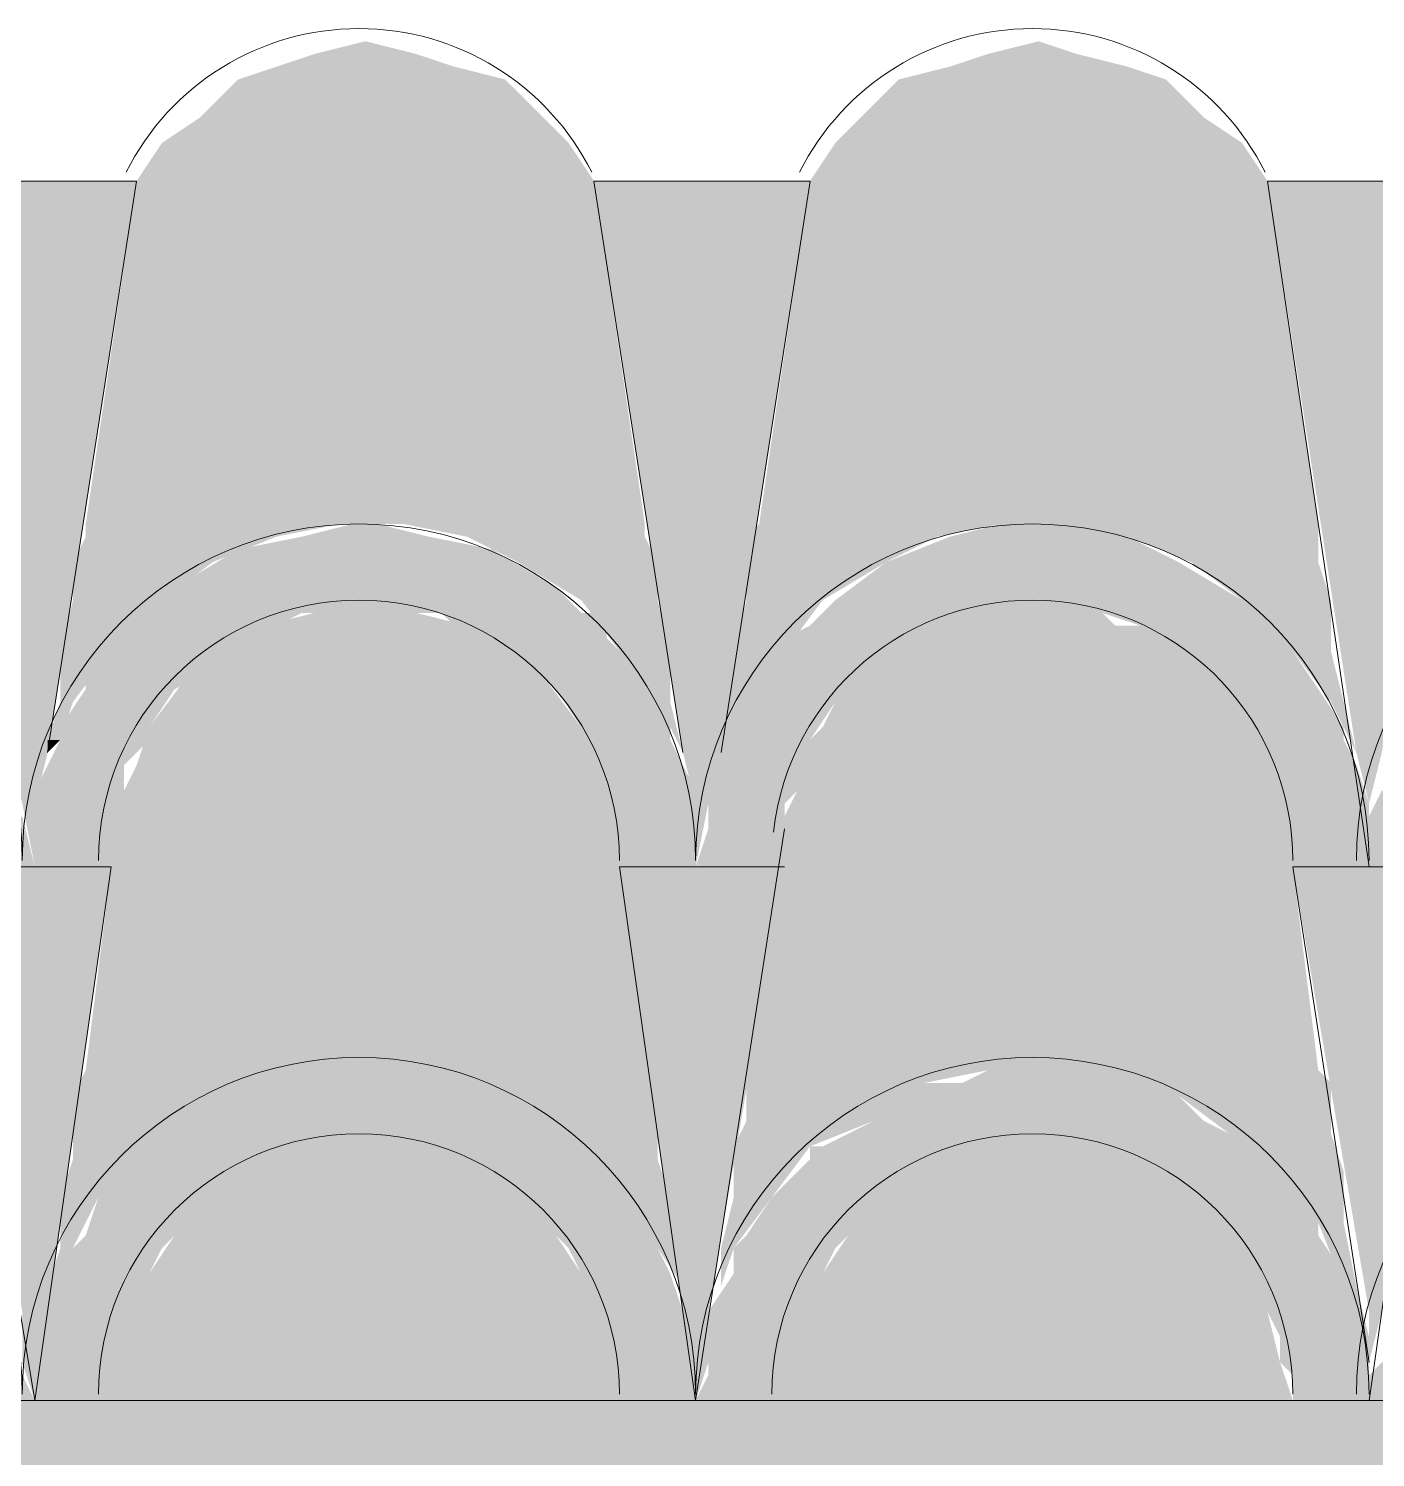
# Model space of a CAD drawing. Header units: millimetres. Extents: x 3949 to 6216, y -1987 to -943.
# Drawn here: x 4923.01 to 4928.18, y -1567.81 to -1562.32 of the extents above; entities that cross this region are included whole.
import ezdxf

# ---------------------------------------------------------------- set-up
doc = ezdxf.new("R2010")
doc.units = ezdxf.units.MM
doc.layers.add('PADRÃO DE ENTRADA', color=7, linetype='Continuous', lineweight=0)

msp = doc.modelspace()

# ---------------------------------------------------------------- hatches: boundary and pattern name
at = {"layer": 'PADRÃO DE ENTRADA', "true_color": 0xffdf7e}
h = msp.add_hatch(color=41, dxfattribs=at)
h.dxf.hatch_style = 1
h.paths.add_polyline_path([(4946.5162, -1567.5899), (4946.1744, -1567.5899), (4945.8327, -1567.5899), (4940.9018, -1567.5899), (4940.7065, -1567.5899), (4923.7658, -1567.5899), (4923.3265, -1567.5899), (4923.0335, -1567.5899), (4922.6918, -1567.5899), (4922.2524, -1567.5899), (4922.2524, -1581.3057), (4932.4884, -1581.3057), (4937.8931, -1583.4481), (4937.9563, -1583.2586), (4939.0792, -1583.942), (4937.8098, -1583.6979), (4937.8931, -1583.4481), (4932.4884, -1581.3057), (4922.2524, -1581.3057), (4922.2524, -1592.8135), (4923.5562, -1593.3303), (4923.6194, -1593.1407), (4924.7423, -1593.8242), (4923.4729, -1593.5801), (4923.5562, -1593.3303), (4922.2524, -1592.8135), (4922.2524, -1612.163), (4946.2315, -1612.163), (4946.2315, -1610.7472), (4947.5009, -1610.7472), (4947.5009, -1612.163), (4957.594, -1612.163), (4957.3514, -1567.5899), (4947.4926, -1567.5899), (4947.4926, -1577.7445), (4954.0829, -1577.7445), (4954.0829, -1601.9333), (4947.9403, -1601.9333), (4947.9403, -1602.8609), (4945.5969, -1602.8609), (4945.5969, -1601.9333), (4942.7182, -1601.9333), (4942.7182, -1602.3861), (4941.2664, -1602.3861), (4941.2664, -1601.9333), (4939.5734, -1601.9333), (4939.5734, -1577.7445), (4946.5162, -1577.7445)])
h.paths.add_polyline_path([(4937.7954, -1594.9219), (4937.7954, -1595.2138), (4938.3666, -1595.2138), (4938.3666, -1595.8485), (4937.7954, -1595.8485), (4937.7954, -1596.1151), (4926.3079, -1596.1151), (4926.3079, -1595.8485), (4925.7113, -1595.8485), (4925.7113, -1595.2138), (4926.3079, -1595.2138), (4926.3079, -1594.9219)], flags=16)
h.paths.add_polyline_path([(4937.1988, -1595.2138), (4937.1988, -1595.1123), (4937.6558, -1595.1123), (4937.6558, -1595.9501), (4937.1988, -1595.9501), (4926.9045, -1595.8485), (4926.9045, -1595.9501), (4926.4222, -1595.9501), (4926.4222, -1595.1123), (4926.9045, -1595.1123), (4926.9045, -1595.2138)], flags=0)
h.paths.add_polyline_path([(4936.3984, -1612.2661), (4943.7854, -1612.2661), (4943.7854, -1609.0225), (4936.3984, -1609.0225)], flags=9)

# ---------------------------------------------------------------- linework, layer by layer
at = {"layer": 'PADRÃO DE ENTRADA', "color": 7, "lineweight": 5}
for points in [[(4922.5941, -1562.9031), (4923.4241, -1562.9031)], [(4923.0824, -1565.1), (4923.4241, -1562.9031)], [(4925.1816, -1562.9031), (4926.0116, -1562.9031)], [(4925.5234, -1565.1), (4925.1816, -1562.9031)], [(4925.6698, -1565.1), (4926.0116, -1562.9031)], [(4927.7691, -1562.9031), (4928.5991, -1562.9031)], [(4928.1597, -1565.5394), (4927.7691, -1562.9031)], [(4925.2793, -1565.5394), (4925.5722, -1567.5899), (4925.9139, -1565.393)], [(4923.3265, -1565.5394), (4923.0335, -1565.5394), (4922.6918, -1565.5394)], [(4922.6918, -1565.5394), (4923.0335, -1567.5899), (4923.3265, -1565.5394)], [(4923.0335, -1565.5394), (4923.0335, -1565.5394)], [(4923.0335, -1565.5394), (4923.0335, -1565.5394)], [(4925.9139, -1565.5394), (4925.5722, -1565.5394), (4925.2793, -1565.5394)], [(4925.5722, -1565.5394), (4925.5722, -1565.5394)], [(4928.4526, -1565.5394), (4928.1597, -1565.5394), (4927.8668, -1565.5394)], [(4928.1597, -1567.4434), (4927.8668, -1565.5394)], [(4928.1597, -1567.5899), (4928.4526, -1565.5394)], [(4928.1597, -1565.5394), (4928.1597, -1565.5394)], [(4923.3265, -1567.5899), (4923.0335, -1567.5899), (4922.6918, -1567.5899)], [(4925.2793, -1567.5899), (4923.3265, -1567.5899)], [(4952.277, -1567.5899), (4923.7658, -1567.5899)], [(4925.9139, -1567.5899), (4925.5722, -1567.5899), (4925.2793, -1567.5899)], [(4928.4526, -1567.5899), (4928.1597, -1567.5899), (4927.8668, -1567.5899)]]:
    msp.add_lwpolyline(points, dxfattribs=at)
for points in [[(4920.3972, -1565.5149, -0.999977), (4922.9847, -1565.5149, -0.999977), (4925.5721, -1565.515, -0.999977), (4928.1596, -1565.515)], [(4928.1109, -1565.5149, -0.999977), (4930.6983, -1565.515, -0.999977), (4933.2857, -1565.515, -0.999977), (4935.8732, -1565.515)], [(4920.3972, -1567.5654, -0.999977), (4922.9847, -1567.5654, -0.999977), (4925.5721, -1567.5655, -0.999977), (4928.1596, -1567.5655)], [(4928.1109, -1567.5654, -0.999977), (4930.6983, -1567.5655, -0.999977), (4933.2857, -1567.5655, -0.999977), (4935.8732, -1567.5655)]]:
    msp.add_lwpolyline(points, format="xyb", dxfattribs=at)
for centre, start, end in [((4924.2784, -1563.3181), 26.6231, 153.3693), ((4926.8659, -1563.3181), 26.6231, 153.3693), ((4924.2785, -1565.515), 0.0024, 179.9938), ((4926.866, -1565.515), 0.0001, 173.7306), ((4924.2785, -1567.5655), 0.0024, 179.9938), ((4926.866, -1567.5655), 0.0024, 179.9938)]:
    msp.add_arc(centre, 1.0008, start, end, dxfattribs=at)
at = {"layer": 'PADRÃO DE ENTRADA', "color": 244, "true_color": 0x991b1e, "transparency": 33554559}
for points in [[(4924.3029, -1562.3661), (4924.1076, -1562.4149), (4924.4981, -1562.4149)], [(4926.8904, -1562.3661), (4926.6951, -1562.4149), (4927.0368, -1562.4149)], [(4924.1076, -1562.4149), (4924.4981, -1562.4149), (4923.9611, -1562.4637)], [(4924.4981, -1562.4149), (4923.9611, -1562.4637), (4924.6446, -1562.4637)], [(4926.6951, -1562.4149), (4927.0368, -1562.4149), (4926.5486, -1562.4637)], [(4927.0368, -1562.4149), (4926.5486, -1562.4637), (4927.2321, -1562.4637)], [(4923.9611, -1562.4637), (4924.6446, -1562.4637), (4923.8147, -1562.5126)], [(4924.6446, -1562.4637), (4923.8147, -1562.5126), (4924.8399, -1562.5126)], [(4926.5486, -1562.4637), (4927.2321, -1562.4637), (4926.3533, -1562.5126)], [(4927.2321, -1562.4637), (4926.3533, -1562.5126), (4927.3786, -1562.5126)], [(4923.8147, -1562.5126), (4924.8399, -1562.5126), (4923.6682, -1562.659)], [(4924.8399, -1562.5126), (4923.6682, -1562.659), (4924.9864, -1562.659)], [(4926.3533, -1562.5126), (4927.3786, -1562.5126), (4926.2069, -1562.659)], [(4927.3786, -1562.5126), (4926.2069, -1562.659), (4927.525, -1562.659)], [(4923.6682, -1562.659), (4924.9864, -1562.659), (4923.5217, -1562.7567)], [(4924.9864, -1562.659), (4923.5217, -1562.7567), (4925.084, -1562.7567)], [(4926.2069, -1562.659), (4927.525, -1562.659), (4926.1092, -1562.7567)], [(4927.525, -1562.659), (4926.1092, -1562.7567), (4927.6715, -1562.7567)], [(4923.5217, -1562.7567), (4925.084, -1562.7567), (4923.4241, -1562.9031)], [(4925.084, -1562.7567), (4923.4241, -1562.9031), (4925.1816, -1562.9031)], [(4926.1092, -1562.7567), (4927.6715, -1562.7567), (4926.0116, -1562.9031)], [(4927.6715, -1562.7567), (4926.0116, -1562.9031), (4927.7691, -1562.9031)], [(4923.4241, -1562.9031), (4925.1816, -1562.9031), (4923.2288, -1564.2213)], [(4925.1816, -1562.9031), (4923.2288, -1564.2213), (4925.3769, -1564.2213)], [(4926.0116, -1562.9031), (4927.7691, -1562.9031), (4925.8163, -1564.2213)], [(4927.7691, -1562.9031), (4925.8163, -1564.2213), (4927.9644, -1564.2213)], [(4923.2288, -1564.2213), (4924.2052, -1564.2213), (4923.2288, -1564.2701)], [(4924.2052, -1564.2213), (4923.2288, -1564.2701), (4923.9611, -1564.2701)], [(4924.4493, -1564.2213), (4925.3769, -1564.2213), (4924.2052, -1564.2213)], [(4924.4493, -1564.2213), (4924.4493, -1564.2213), (4925.3769, -1564.2213)], [(4924.4493, -1564.2213), (4925.3769, -1564.2213), (4924.6934, -1564.2701)], [(4925.3769, -1564.2213), (4924.6934, -1564.2701), (4925.3769, -1564.2701)], [(4925.8163, -1564.2213), (4926.7439, -1564.2213), (4925.7675, -1564.2701)], [(4926.7439, -1564.2213), (4925.7675, -1564.2701), (4926.4998, -1564.2701)], [(4926.988, -1564.2213), (4927.9644, -1564.2213), (4926.7439, -1564.2213)], [(4926.988, -1564.2213), (4926.988, -1564.2213), (4927.9644, -1564.2213)], [(4926.988, -1564.2213), (4927.9644, -1564.2213), (4927.2321, -1564.2701)], [(4927.9644, -1564.2213), (4927.2321, -1564.2701), (4927.9644, -1564.2701)], [(4923.2288, -1564.2701), (4923.9611, -1564.2701), (4923.18, -1564.3677)], [(4923.9611, -1564.2701), (4923.18, -1564.3677), (4923.717, -1564.3677)], [(4924.6934, -1564.2701), (4925.3769, -1564.2701), (4924.8887, -1564.3677)], [(4925.3769, -1564.2701), (4924.8887, -1564.3677), (4925.4257, -1564.3677)], [(4925.7675, -1564.2701), (4926.4998, -1564.2701), (4925.7675, -1564.3677)], [(4926.4998, -1564.2701), (4925.7675, -1564.3677), (4926.3045, -1564.3677)], [(4927.2321, -1564.2701), (4927.9644, -1564.2701), (4927.4762, -1564.3677)], [(4927.9644, -1564.2701), (4927.4762, -1564.3677), (4927.9644, -1564.3677)], [(4923.18, -1564.3677), (4923.717, -1564.3677), (4923.18, -1564.5142)], [(4923.717, -1564.3677), (4923.18, -1564.5142), (4923.5217, -1564.5142)], [(4924.8887, -1564.3677), (4925.4257, -1564.3677), (4925.1328, -1564.5142)], [(4925.4257, -1564.3677), (4925.1328, -1564.5142), (4925.4257, -1564.5142)], [(4925.7675, -1564.3677), (4926.3045, -1564.3677), (4925.7675, -1564.5142)], [(4926.3045, -1564.3677), (4925.7675, -1564.5142), (4926.0604, -1564.5142)], [(4927.4762, -1564.3677), (4927.9644, -1564.3677), (4927.6715, -1564.5142)], [(4927.9644, -1564.3677), (4927.6715, -1564.5142), (4928.0132, -1564.5142)], [(4923.18, -1564.5142), (4923.5217, -1564.5142), (4923.1312, -1564.7095)], [(4923.5217, -1564.5142), (4923.1312, -1564.7095), (4923.3265, -1564.7095)], [(4925.1328, -1564.5142), (4925.4257, -1564.5142), (4925.2793, -1564.7095)], [(4925.4257, -1564.5142), (4925.2793, -1564.7095), (4925.4746, -1564.7095)], [(4925.7675, -1564.5142), (4926.0604, -1564.5142), (4925.7187, -1564.7095)], [(4926.0604, -1564.5142), (4925.7187, -1564.7095), (4925.9139, -1564.7095)], [(4927.6715, -1564.5142), (4928.0132, -1564.5142), (4927.8668, -1564.7095)], [(4928.0132, -1564.5142), (4927.8668, -1564.7095), (4928.0132, -1564.7095)], [(4924.1076, -1564.563), (4924.4981, -1564.563), (4923.9123, -1564.6118)], [(4924.4981, -1564.563), (4923.9123, -1564.6118), (4924.6934, -1564.6118)], [(4924.3029, -1564.563), (4924.1076, -1564.563), (4924.4981, -1564.563)], [(4926.6462, -1564.563), (4927.1345, -1564.563), (4926.5486, -1564.6118)], [(4927.1345, -1564.563), (4926.5486, -1564.6118), (4927.1833, -1564.6118)], [(4926.7439, -1564.563), (4926.988, -1564.563), (4926.6462, -1564.563)], [(4926.988, -1564.563), (4926.6462, -1564.563), (4927.1345, -1564.563)], [(4926.9392, -1564.563), (4926.7439, -1564.563), (4926.988, -1564.563)], [(4923.9123, -1564.6118), (4924.6934, -1564.6118), (4923.7658, -1564.7095)], [(4924.6934, -1564.6118), (4923.7658, -1564.7095), (4924.8399, -1564.7095)], [(4926.4998, -1564.6118), (4927.2809, -1564.6118), (4926.4021, -1564.6607)], [(4927.2809, -1564.6118), (4926.4021, -1564.6607), (4927.3297, -1564.6607)], [(4926.5486, -1564.6118), (4927.1833, -1564.6118), (4926.4998, -1564.6118)], [(4927.1833, -1564.6118), (4926.4998, -1564.6118), (4927.2809, -1564.6118)], [(4926.4021, -1564.6607), (4927.3297, -1564.6607), (4926.3045, -1564.7095)], [(4927.3297, -1564.6607), (4926.3045, -1564.7095), (4927.4274, -1564.7095)], [(4923.1312, -1564.7095), (4923.3265, -1564.7095), (4923.1312, -1564.9048)], [(4923.3265, -1564.7095), (4923.1312, -1564.9048), (4923.18, -1564.9048)], [(4923.7658, -1564.7095), (4924.8399, -1564.7095), (4923.6194, -1564.8071)], [(4924.8399, -1564.7095), (4923.6194, -1564.8071), (4924.9864, -1564.8071)], [(4925.2793, -1564.7095), (4925.4746, -1564.7095), (4925.4257, -1564.9048)], [(4925.4746, -1564.7095), (4925.4257, -1564.9048), (4925.4746, -1564.9048)], [(4925.7187, -1564.7095), (4925.9139, -1564.7095), (4925.6698, -1564.9048)], [(4925.9139, -1564.7095), (4925.6698, -1564.9048), (4925.7675, -1564.9048)], [(4926.3045, -1564.7095), (4927.4274, -1564.7095), (4926.2557, -1564.7583)], [(4927.4274, -1564.7095), (4926.2557, -1564.7583), (4927.525, -1564.7583)], [(4927.8668, -1564.7095), (4928.0132, -1564.7095), (4928.0132, -1564.9048)], [(4928.0132, -1564.7095), (4928.0132, -1564.9048), (4928.062, -1564.9048)], [(4926.2557, -1564.7583), (4927.525, -1564.7583), (4926.158, -1564.8559)], [(4927.525, -1564.7583), (4926.158, -1564.8559), (4927.5738, -1564.8559)], [(4923.6194, -1564.8071), (4924.9864, -1564.8071), (4923.4729, -1565.0024)], [(4924.9864, -1564.8071), (4923.4729, -1565.0024), (4925.1328, -1565.0024)], [(4926.158, -1564.8559), (4927.5738, -1564.8559), (4926.1092, -1564.9048)], [(4927.5738, -1564.8559), (4926.1092, -1564.9048), (4927.6227, -1564.9048)], [(4923.1312, -1564.9048), (4923.18, -1564.9048), (4923.0824, -1565.0512)], [(4923.18, -1564.9048), (4923.0824, -1565.0512), (4923.1312, -1565.0512)], [(4925.5234, -1565.1), (4925.4746, -1564.9048), (4925.4257, -1564.9048)], [(4925.5234, -1565.1), (4925.5234, -1565.1), (4925.4746, -1564.9048)], [(4925.6698, -1564.9048), (4925.7675, -1564.9048), (4925.6698, -1565.1)], [(4925.7675, -1564.9048), (4925.6698, -1565.1), (4925.6698, -1565.1)], [(4926.1092, -1564.9048), (4927.6227, -1564.9048), (4926.0604, -1565.0024)], [(4927.6227, -1564.9048), (4926.0604, -1565.0024), (4927.7203, -1565.0024)], [(4928.0132, -1564.9048), (4928.062, -1564.9048), (4928.1109, -1565.1)], [(4928.062, -1564.9048), (4928.1109, -1565.1), (4928.1109, -1565.1)], [(4923.4729, -1565.0024), (4925.1328, -1565.0024), (4923.4241, -1565.1489)], [(4925.1328, -1565.0024), (4923.4241, -1565.1489), (4925.2305, -1565.1489)], [(4926.0604, -1565.0024), (4927.7203, -1565.0024), (4926.0116, -1565.0512)], [(4927.7203, -1565.0024), (4926.0116, -1565.0512), (4927.7203, -1565.0512)], [(4923.1312, -1565.0512), (4923.0824, -1565.0512), (4923.0824, -1565.1)], [(4926.0116, -1565.0512), (4927.7203, -1565.0512), (4925.9628, -1565.1489)], [(4927.7203, -1565.0512), (4925.9628, -1565.1489), (4927.7691, -1565.1489)], [(4923.4241, -1565.1489), (4925.2305, -1565.1489), (4923.3265, -1565.3441)], [(4925.2305, -1565.1489), (4923.3265, -1565.3441), (4925.2793, -1565.3441)], [(4925.9628, -1565.1489), (4927.7691, -1565.1489), (4925.9628, -1565.2465)], [(4927.7691, -1565.1489), (4925.9628, -1565.2465), (4927.8179, -1565.2465)], [(4925.9628, -1565.2465), (4927.8179, -1565.2465), (4925.9139, -1565.3441)], [(4927.8179, -1565.2465), (4925.9139, -1565.3441), (4927.8179, -1565.3441)], [(4923.3265, -1565.3441), (4925.2793, -1565.3441), (4923.3265, -1565.5394)], [(4925.2793, -1565.3441), (4923.3265, -1565.5394), (4925.2793, -1565.5394)], [(4925.9139, -1565.3441), (4927.8179, -1565.3441), (4925.9139, -1565.393)], [(4927.8179, -1565.3441), (4925.9139, -1565.393), (4927.8668, -1565.393)], [(4925.9139, -1565.393), (4927.8668, -1565.393), (4925.9139, -1565.5394)], [(4927.8668, -1565.393), (4925.9139, -1565.5394), (4927.8668, -1565.5394)], [(4923.3265, -1565.5394), (4925.2793, -1565.5394), (4923.2288, -1566.3206)], [(4925.2793, -1565.5394), (4923.2288, -1566.3206), (4925.4257, -1566.3206)], [(4925.9139, -1565.5394), (4927.8668, -1565.5394), (4925.7675, -1566.3206)], [(4927.8668, -1565.5394), (4925.7675, -1566.3206), (4927.9644, -1566.3206)], [(4923.2288, -1566.3206), (4924.0588, -1566.3206), (4923.18, -1566.4182)], [(4924.0588, -1566.3206), (4923.18, -1566.4182), (4923.8635, -1566.4182)], [(4924.3029, -1566.3206), (4923.2288, -1566.3206), (4924.0588, -1566.3206)], [(4924.547, -1566.3206), (4925.4257, -1566.3206), (4924.3029, -1566.3206)], [(4924.547, -1566.3206), (4924.547, -1566.3206), (4925.4257, -1566.3206)], [(4924.547, -1566.3206), (4925.4257, -1566.3206), (4924.7423, -1566.4182)], [(4925.4257, -1566.3206), (4924.7423, -1566.4182), (4925.4257, -1566.4182)], [(4926.9392, -1566.3206), (4925.7675, -1566.3206), (4926.6951, -1566.3206)], [(4925.7675, -1566.3206), (4926.6951, -1566.3206), (4925.7675, -1566.3694)], [(4926.6951, -1566.3206), (4925.7675, -1566.3694), (4926.451, -1566.3694)], [(4926.9392, -1566.3206), (4927.9644, -1566.3206), (4927.1833, -1566.3694)], [(4927.9644, -1566.3206), (4927.1833, -1566.3694), (4928.0132, -1566.3694)], [(4925.7675, -1566.3694), (4926.451, -1566.3694), (4925.7675, -1566.5158)], [(4926.451, -1566.3694), (4925.7675, -1566.5158), (4926.2557, -1566.5158)], [(4927.1833, -1566.3694), (4928.0132, -1566.3694), (4927.4274, -1566.4182)], [(4928.0132, -1566.3694), (4927.4274, -1566.4182), (4928.0132, -1566.4182)], [(4923.18, -1566.4182), (4923.8635, -1566.4182), (4923.18, -1566.5158)], [(4923.8635, -1566.4182), (4923.18, -1566.5158), (4923.6194, -1566.5158)], [(4924.7423, -1566.4182), (4925.4257, -1566.4182), (4924.9864, -1566.5158)], [(4925.4257, -1566.4182), (4924.9864, -1566.5158), (4925.4257, -1566.5158)], [(4927.4274, -1566.4182), (4928.0132, -1566.4182), (4927.6227, -1566.5647)], [(4928.0132, -1566.4182), (4927.6227, -1566.5647), (4928.0132, -1566.5647)], [(4923.18, -1566.5158), (4923.6194, -1566.5158), (4923.18, -1566.6623)], [(4923.6194, -1566.5158), (4923.18, -1566.6623), (4923.4729, -1566.6623)], [(4924.9864, -1566.5158), (4925.4257, -1566.5158), (4925.1816, -1566.6623)], [(4925.4257, -1566.5158), (4925.1816, -1566.6623), (4925.4257, -1566.6623)], [(4925.7675, -1566.5158), (4926.2557, -1566.5158), (4925.7187, -1566.6135)], [(4926.2557, -1566.5158), (4925.7187, -1566.6135), (4926.0116, -1566.6135)], [(4925.7187, -1566.6135), (4926.0116, -1566.6135), (4925.7187, -1566.8088)], [(4926.0116, -1566.6135), (4925.7187, -1566.8088), (4925.8651, -1566.8088)], [(4927.6227, -1566.5647), (4928.0132, -1566.5647), (4927.8179, -1566.7111)], [(4928.0132, -1566.5647), (4927.8179, -1566.7111), (4928.062, -1566.7111)], [(4923.18, -1566.6623), (4923.4729, -1566.6623), (4923.1312, -1566.8088)], [(4923.4729, -1566.6623), (4923.1312, -1566.8088), (4923.2776, -1566.8088)], [(4925.1816, -1566.6623), (4925.4257, -1566.6623), (4925.3281, -1566.8088)], [(4925.4257, -1566.6623), (4925.3281, -1566.8088), (4925.4746, -1566.8088)], [(4927.8179, -1566.7111), (4928.062, -1566.7111), (4927.9644, -1566.9064)], [(4928.062, -1566.7111), (4927.9644, -1566.9064), (4928.062, -1566.9064)], [(4923.1312, -1566.8088), (4923.2776, -1566.8088), (4923.1312, -1567.004)], [(4923.2776, -1566.8088), (4923.1312, -1567.004), (4923.18, -1567.004)], [(4925.3281, -1566.8088), (4925.4746, -1566.8088), (4925.4257, -1567.004)], [(4925.4746, -1566.8088), (4925.4257, -1567.004), (4925.5234, -1567.004)], [(4925.7187, -1566.8088), (4925.8651, -1566.8088), (4925.6698, -1567.004)], [(4925.8651, -1566.8088), (4925.6698, -1567.004), (4925.7187, -1567.004)], [(4927.9644, -1566.9064), (4928.062, -1566.9064), (4928.062, -1567.1505)], [(4928.062, -1566.9064), (4928.062, -1567.1505), (4928.1109, -1567.1505)], [(4923.1312, -1567.004), (4923.18, -1567.004), (4923.0824, -1567.1505)], [(4923.18, -1567.004), (4923.0824, -1567.1505), (4923.1312, -1567.1505)], [(4925.5234, -1567.1505), (4925.5234, -1567.004), (4925.4257, -1567.004)], [(4925.5234, -1567.1505), (4925.5234, -1567.1505), (4925.5234, -1567.004)], [(4925.6698, -1567.1505), (4925.6698, -1567.1505), (4925.7187, -1567.004)], [(4925.6698, -1567.1505), (4925.7187, -1567.004), (4925.6698, -1567.004)], [(4923.1312, -1567.1505), (4923.0824, -1567.1505), (4923.0824, -1567.2481)], [(4925.5234, -1567.1505), (4925.5234, -1567.2481), (4925.5234, -1567.2481)], [(4925.6698, -1567.1505), (4925.621, -1567.2481), (4925.621, -1567.2481)], [(4928.1597, -1567.3458), (4928.1109, -1567.1505), (4928.062, -1567.1505)], [(4928.1597, -1567.3458), (4928.1597, -1567.3458), (4928.1109, -1567.1505)], [(4928.1597, -1567.3458), (4928.1597, -1567.4434), (4928.1597, -1567.4434)], [(4928.1597, -1567.4434), (4928.1597, -1567.4434), (4928.1597, -1567.3458)], [(4928.1597, -1567.4434), (4928.1597, -1567.5899), (4928.1597, -1567.5899)]]:
    msp.add_solid(points, dxfattribs=at)
at = {"layer": 'PADRÃO DE ENTRADA', "transparency": 33554559}
for points in [[(4922.5941, -1562.9031), (4923.4241, -1562.9031), (4922.9359, -1565.1)], [(4923.4241, -1562.9031), (4922.9359, -1565.1), (4923.0824, -1565.1)], [(4925.1816, -1562.9031), (4926.0116, -1562.9031), (4925.5234, -1565.1)], [(4926.0116, -1562.9031), (4925.5234, -1565.1), (4925.6698, -1565.1)], [(4927.7691, -1562.9031), (4928.5991, -1562.9031), (4928.1109, -1565.1)], [(4928.5991, -1562.9031), (4928.1109, -1565.1), (4928.2085, -1565.1)], [(4924.254, -1564.2213), (4924.3517, -1564.2213), (4924.0588, -1564.2701)], [(4924.3517, -1564.2213), (4924.0588, -1564.2701), (4924.547, -1564.2701)], [(4924.3029, -1564.2213), (4924.254, -1564.2213), (4924.3517, -1564.2213)], [(4926.7439, -1564.2213), (4926.988, -1564.2213), (4926.5486, -1564.2701)], [(4926.988, -1564.2213), (4926.5486, -1564.2701), (4927.2321, -1564.2701)], [(4924.0588, -1564.2701), (4924.547, -1564.2701), (4923.8147, -1564.3189)], [(4924.547, -1564.2701), (4923.8147, -1564.3189), (4924.7911, -1564.3189)], [(4926.5486, -1564.2701), (4927.2321, -1564.2701), (4926.3045, -1564.3677)], [(4927.2321, -1564.2701), (4926.3045, -1564.3677), (4927.4274, -1564.3677)], [(4923.8147, -1564.3189), (4924.7911, -1564.3189), (4923.5706, -1564.4654)], [(4924.7911, -1564.3189), (4923.5706, -1564.4654), (4925.0352, -1564.4654)], [(4926.3045, -1564.3677), (4927.4274, -1564.3677), (4926.1092, -1564.5142)], [(4927.4274, -1564.3677), (4926.1092, -1564.5142), (4927.6715, -1564.5142)], [(4923.5706, -1564.4654), (4925.0352, -1564.4654), (4923.4729, -1564.563)], [(4925.0352, -1564.4654), (4923.4729, -1564.563), (4925.1328, -1564.563)], [(4926.1092, -1564.5142), (4927.6715, -1564.5142), (4926.0604, -1564.563)], [(4927.6715, -1564.5142), (4926.0604, -1564.563), (4927.7203, -1564.563)], [(4923.4241, -1564.563), (4924.0588, -1564.563), (4923.3753, -1564.6118)], [(4924.0588, -1564.563), (4923.3753, -1564.6118), (4923.9611, -1564.6118)], [(4923.4729, -1564.563), (4924.2052, -1564.563), (4923.4241, -1564.563)], [(4924.2052, -1564.563), (4923.4241, -1564.563), (4924.0588, -1564.563)], [(4924.4005, -1564.563), (4925.1328, -1564.563), (4924.5958, -1564.563)], [(4925.1328, -1564.563), (4924.5958, -1564.563), (4925.1816, -1564.563)], [(4924.5958, -1564.563), (4925.1816, -1564.563), (4924.6446, -1564.6118)], [(4925.1816, -1564.563), (4924.6446, -1564.6118), (4925.2305, -1564.6118)], [(4926.0604, -1564.563), (4926.7439, -1564.563), (4926.0116, -1564.6118)], [(4926.7439, -1564.563), (4926.0116, -1564.6118), (4926.5486, -1564.6118)], [(4926.9392, -1564.563), (4926.0604, -1564.563), (4926.8415, -1564.563)], [(4926.8415, -1564.563), (4926.0604, -1564.563), (4926.7439, -1564.563)], [(4927.7203, -1564.563), (4926.9392, -1564.563), (4926.9392, -1564.563)], [(4926.9392, -1564.563), (4926.9392, -1564.563), (4927.7203, -1564.563)], [(4927.1345, -1564.563), (4927.7203, -1564.563), (4926.9392, -1564.563)], [(4927.1345, -1564.563), (4927.1345, -1564.563), (4927.7203, -1564.563)], [(4927.1345, -1564.563), (4927.7203, -1564.563), (4927.2809, -1564.6118)], [(4927.7203, -1564.563), (4927.2809, -1564.6118), (4927.8179, -1564.6118)], [(4923.3753, -1564.6118), (4923.9611, -1564.6118), (4923.3753, -1564.6607)], [(4923.9611, -1564.6118), (4923.3753, -1564.6607), (4923.8635, -1564.6607)], [(4924.6446, -1564.6118), (4925.2305, -1564.6118), (4924.7423, -1564.6607)], [(4925.2305, -1564.6118), (4924.7423, -1564.6607), (4925.2305, -1564.6607)], [(4926.0116, -1564.6118), (4926.5486, -1564.6118), (4925.9139, -1564.6607)], [(4926.5486, -1564.6118), (4925.9139, -1564.6607), (4926.451, -1564.6607)], [(4927.2809, -1564.6118), (4927.8179, -1564.6118), (4927.3297, -1564.6607)], [(4927.8179, -1564.6118), (4927.3297, -1564.6607), (4927.8179, -1564.6607)], [(4923.3753, -1564.6607), (4923.8635, -1564.6607), (4923.2776, -1564.7583)], [(4923.8635, -1564.6607), (4923.2776, -1564.7583), (4923.717, -1564.7583)], [(4924.7423, -1564.6607), (4925.2305, -1564.6607), (4924.8887, -1564.7583)], [(4925.2305, -1564.6607), (4924.8887, -1564.7583), (4925.3281, -1564.7583)], [(4925.9139, -1564.6607), (4926.4021, -1564.6607), (4925.8163, -1564.7583)], [(4926.4021, -1564.6607), (4925.8163, -1564.7583), (4926.2557, -1564.7583)], [(4926.451, -1564.6607), (4925.9139, -1564.6607), (4926.4021, -1564.6607)], [(4927.3297, -1564.6607), (4927.8179, -1564.6607), (4927.4274, -1564.7095)], [(4927.8179, -1564.6607), (4927.4274, -1564.7095), (4927.8668, -1564.7095)], [(4927.4274, -1564.7095), (4927.8668, -1564.7095), (4927.5738, -1564.8559)], [(4927.8668, -1564.7095), (4927.5738, -1564.8559), (4927.9644, -1564.8559)], [(4923.2776, -1564.7583), (4923.717, -1564.7583), (4923.2288, -1564.8071)], [(4923.717, -1564.7583), (4923.2288, -1564.8071), (4923.6682, -1564.8071)], [(4924.8887, -1564.7583), (4925.3281, -1564.7583), (4924.9864, -1564.8071)], [(4925.3281, -1564.7583), (4924.9864, -1564.8071), (4925.3769, -1564.8071)], [(4925.8163, -1564.7583), (4926.2557, -1564.7583), (4925.7675, -1564.8559)], [(4926.2557, -1564.7583), (4925.7675, -1564.8559), (4926.158, -1564.8559)], [(4923.2288, -1564.8559), (4923.5706, -1564.8559), (4923.1312, -1565.0024)], [(4923.5706, -1564.8559), (4923.1312, -1565.0024), (4923.4729, -1565.0024)], [(4923.2288, -1564.8071), (4923.6682, -1564.8071), (4923.2288, -1564.8559)], [(4923.6682, -1564.8071), (4923.2288, -1564.8559), (4923.5706, -1564.8559)], [(4924.9864, -1564.8071), (4925.3769, -1564.8071), (4925.0352, -1564.8559)], [(4925.3769, -1564.8071), (4925.0352, -1564.8559), (4925.4257, -1564.8559)], [(4925.0352, -1564.8559), (4925.4257, -1564.8559), (4925.1328, -1565.0024)], [(4925.4257, -1564.8559), (4925.1328, -1565.0024), (4925.4746, -1565.0024)], [(4925.7675, -1564.8559), (4926.158, -1564.8559), (4925.7675, -1564.9048)], [(4926.158, -1564.8559), (4925.7675, -1564.9048), (4926.1092, -1564.9048)], [(4927.9644, -1564.8559), (4927.5738, -1564.8559), (4927.5738, -1564.8559)], [(4927.5738, -1564.8559), (4927.9644, -1564.8559), (4927.7203, -1565.0024)], [(4927.9644, -1564.8559), (4927.7203, -1565.0024), (4928.062, -1565.0024)], [(4925.7675, -1564.9048), (4926.1092, -1564.9048), (4925.6698, -1565.0512)], [(4926.1092, -1564.9048), (4925.6698, -1565.0512), (4926.0116, -1565.0512)], [(4923.1312, -1565.0024), (4923.4729, -1565.0024), (4923.1312, -1565.0512)], [(4923.4729, -1565.0024), (4923.1312, -1565.0512), (4923.4729, -1565.0512)], [(4925.1328, -1565.0024), (4925.4746, -1565.0024), (4925.1328, -1565.0512)], [(4925.4746, -1565.0024), (4925.1328, -1565.0512), (4925.4746, -1565.0512)], [(4927.7203, -1565.0024), (4928.062, -1565.0024), (4927.7203, -1565.0512)], [(4928.062, -1565.0024), (4927.7203, -1565.0512), (4928.062, -1565.0512)], [(4923.1312, -1565.0512), (4923.4729, -1565.0512), (4923.0824, -1565.1489)], [(4923.4729, -1565.0512), (4923.0824, -1565.1489), (4923.3753, -1565.1489)], [(4925.1328, -1565.0512), (4925.4746, -1565.0512), (4925.2305, -1565.1489)], [(4925.4746, -1565.0512), (4925.2305, -1565.1489), (4925.5234, -1565.1489)], [(4925.6698, -1565.0512), (4926.0116, -1565.0512), (4925.621, -1565.2465)], [(4926.0116, -1565.0512), (4925.621, -1565.2465), (4925.9628, -1565.2465)], [(4926.0116, -1565.0512), (4925.6698, -1565.0512), (4925.6698, -1565.0512)], [(4925.6698, -1565.0512), (4925.6698, -1565.0512), (4926.0116, -1565.0512)], [(4927.7203, -1565.0512), (4928.062, -1565.0512), (4927.7691, -1565.1489)], [(4928.062, -1565.0512), (4927.7691, -1565.1489), (4928.1109, -1565.1489)], [(4923.0824, -1565.1), (4922.9359, -1565.1), (4922.9359, -1565.1)], [(4922.9359, -1565.1), (4922.9359, -1565.1), (4923.0824, -1565.1)], [(4922.9359, -1565.1), (4923.0824, -1565.1), (4922.9847, -1565.2953)], [(4923.0824, -1565.1), (4922.9847, -1565.2953), (4923.0335, -1565.2953)], [(4925.5234, -1565.1), (4925.6698, -1565.1), (4925.5722, -1565.2953)], [(4925.6698, -1565.1), (4925.5722, -1565.2953), (4925.621, -1565.2953)], [(4928.2085, -1565.1), (4928.1109, -1565.1), (4928.1109, -1565.1)], [(4928.1109, -1565.1), (4928.1109, -1565.1), (4928.2085, -1565.1)], [(4928.1597, -1565.2953), (4928.2085, -1565.1), (4928.1109, -1565.1)], [(4928.1597, -1565.2953), (4928.1597, -1565.2953), (4928.2085, -1565.1)], [(4923.0824, -1565.1489), (4923.3753, -1565.1489), (4923.0335, -1565.2465)], [(4923.3753, -1565.1489), (4923.0335, -1565.2465), (4923.3753, -1565.2465)], [(4925.2305, -1565.1489), (4925.5234, -1565.1489), (4925.2305, -1565.2465)], [(4925.5234, -1565.1489), (4925.2305, -1565.2465), (4925.5722, -1565.2465)], [(4927.7691, -1565.1489), (4928.1109, -1565.1489), (4927.8179, -1565.2953)], [(4928.1109, -1565.1489), (4927.8179, -1565.2953), (4928.1597, -1565.2953)], [(4923.0335, -1565.2953), (4922.9847, -1565.2953), (4922.9847, -1565.2953)], [(4922.9847, -1565.2953), (4922.9847, -1565.2953), (4923.0335, -1565.2953)], [(4922.9847, -1565.2953), (4923.0335, -1565.2953), (4923.0335, -1565.5394)], [(4923.0335, -1565.2465), (4923.3753, -1565.2465), (4923.0335, -1565.3441)], [(4923.3753, -1565.2465), (4923.0335, -1565.3441), (4923.3265, -1565.3441)], [(4923.0335, -1565.2953), (4923.0335, -1565.5394), (4923.0335, -1565.5394)], [(4925.2305, -1565.2465), (4925.5722, -1565.2465), (4925.2793, -1565.3441)], [(4925.5722, -1565.2465), (4925.2793, -1565.3441), (4925.5722, -1565.3441)], [(4925.5722, -1565.5394), (4925.5722, -1565.5394), (4925.621, -1565.2953)], [(4925.5722, -1565.5394), (4925.621, -1565.2953), (4925.5722, -1565.2953)], [(4925.621, -1565.2465), (4925.9628, -1565.2465), (4925.621, -1565.2953)], [(4925.9628, -1565.2465), (4925.621, -1565.2953), (4925.9139, -1565.2953)], [(4925.621, -1565.2953), (4925.9139, -1565.2953), (4925.621, -1565.393)], [(4925.9139, -1565.2953), (4925.621, -1565.393), (4925.9139, -1565.393)], [(4927.8179, -1565.2953), (4928.1597, -1565.2953), (4927.8179, -1565.3441)], [(4928.1597, -1565.2953), (4927.8179, -1565.3441), (4928.1597, -1565.3441)], [(4928.2085, -1565.2465), (4928.5014, -1565.2465), (4928.1597, -1565.3441)], [(4928.5014, -1565.2465), (4928.1597, -1565.3441), (4928.5014, -1565.3441)], [(4928.1597, -1565.2953), (4928.1597, -1565.5394), (4928.1597, -1565.5394)], [(4928.1597, -1565.5394), (4928.1597, -1565.5394), (4928.1597, -1565.2953)], [(4922.9847, -1565.3441), (4922.6918, -1565.5394), (4923.0335, -1565.5394)], [(4923.0335, -1565.3441), (4923.3265, -1565.3441), (4923.0335, -1565.5394)], [(4923.3265, -1565.3441), (4923.0335, -1565.5394), (4923.3265, -1565.5394)], [(4925.2793, -1565.3441), (4925.5722, -1565.3441), (4925.2793, -1565.5394)], [(4925.5722, -1565.3441), (4925.2793, -1565.5394), (4925.5722, -1565.5394)], [(4927.8179, -1565.3441), (4928.1597, -1565.3441), (4927.8668, -1565.5394)], [(4928.1597, -1565.3441), (4927.8668, -1565.5394), (4928.1597, -1565.5394)], [(4928.1597, -1565.3441), (4928.5014, -1565.3441), (4928.1597, -1565.5394)], [(4928.5014, -1565.3441), (4928.1597, -1565.5394), (4928.4526, -1565.5394)], [(4925.621, -1565.393), (4925.9139, -1565.393), (4925.5722, -1565.5394)], [(4925.9139, -1565.393), (4925.5722, -1565.5394), (4925.9139, -1565.5394)], [(4922.6918, -1565.5394), (4923.3265, -1565.5394), (4922.9847, -1567.2481)], [(4923.3265, -1565.5394), (4922.9847, -1567.2481), (4923.0824, -1567.2481)], [(4923.3265, -1565.5394), (4923.0335, -1565.5394), (4923.0335, -1565.5394)], [(4923.0335, -1565.5394), (4923.0335, -1565.5394), (4923.3265, -1565.5394)], [(4925.2793, -1565.5394), (4925.9139, -1565.5394), (4925.5234, -1567.2481)], [(4925.5722, -1565.5394), (4925.2793, -1565.5394), (4925.2793, -1565.5394)], [(4925.2793, -1565.5394), (4925.2793, -1565.5394), (4925.5722, -1565.5394)], [(4925.9139, -1565.5394), (4925.5234, -1567.2481), (4925.621, -1567.2481)], [(4925.9139, -1565.5394), (4925.5722, -1565.5394), (4925.5722, -1565.5394)], [(4925.5722, -1565.5394), (4925.5722, -1565.5394), (4925.9139, -1565.5394)], [(4927.8668, -1565.5394), (4928.4526, -1565.5394), (4928.1597, -1567.2481)], [(4928.4526, -1565.5394), (4928.1597, -1567.2481), (4928.2085, -1567.2481)], [(4928.4526, -1565.5394), (4928.1597, -1565.5394), (4928.1597, -1565.5394)], [(4928.1597, -1565.5394), (4928.1597, -1565.5394), (4928.4526, -1565.5394)], [(4924.0588, -1566.3206), (4924.547, -1566.3206), (4923.8635, -1566.4182)], [(4924.547, -1566.3206), (4923.8635, -1566.4182), (4924.7423, -1566.4182)], [(4924.3029, -1566.3206), (4924.0588, -1566.3206), (4924.547, -1566.3206)], [(4926.6951, -1566.3206), (4927.0368, -1566.3206), (4926.5974, -1566.3694)], [(4927.0368, -1566.3206), (4926.5974, -1566.3694), (4927.1833, -1566.3694)], [(4926.9392, -1566.3206), (4926.6951, -1566.3206), (4927.0368, -1566.3206)], [(4926.451, -1566.3694), (4927.2809, -1566.3694), (4926.3533, -1566.4182)], [(4927.2809, -1566.3694), (4926.3533, -1566.4182), (4927.4274, -1566.4182)], [(4926.5974, -1566.3694), (4927.1833, -1566.3694), (4926.451, -1566.3694)], [(4927.1833, -1566.3694), (4926.451, -1566.3694), (4927.2809, -1566.3694)], [(4923.8635, -1566.4182), (4924.7423, -1566.4182), (4923.6194, -1566.5158)], [(4924.7423, -1566.4182), (4923.6194, -1566.5158), (4924.9864, -1566.5158)], [(4926.3533, -1566.4182), (4927.4274, -1566.4182), (4926.2557, -1566.5158)], [(4927.4274, -1566.4182), (4926.2557, -1566.5158), (4927.525, -1566.5158)], [(4923.6194, -1566.5158), (4924.9864, -1566.5158), (4923.4729, -1566.6135)], [(4924.9864, -1566.5158), (4923.4729, -1566.6135), (4925.1328, -1566.6135)], [(4926.2557, -1566.5158), (4927.525, -1566.5158), (4926.158, -1566.5647)], [(4927.525, -1566.5158), (4926.158, -1566.5647), (4927.6227, -1566.5647)], [(4923.4729, -1566.6135), (4924.2052, -1566.6135), (4923.4729, -1566.6623)], [(4924.2052, -1566.6135), (4923.4729, -1566.6623), (4924.1564, -1566.6623)], [(4924.2052, -1566.6135), (4924.4005, -1566.6135), (4924.0588, -1566.6623)], [(4924.4005, -1566.6135), (4924.0588, -1566.6623), (4924.5958, -1566.6623)], [(4924.4005, -1566.6135), (4925.1328, -1566.6135), (4924.4981, -1566.6623)], [(4925.1328, -1566.6135), (4924.4981, -1566.6623), (4925.1816, -1566.6623)], [(4926.0116, -1566.6135), (4926.0116, -1566.6135), (4926.7927, -1566.6135)], [(4926.0116, -1566.6135), (4926.7927, -1566.6135), (4926.0604, -1566.6135)], [(4926.0116, -1566.6135), (4926.7927, -1566.6135), (4926.0116, -1566.6623)], [(4926.7927, -1566.6135), (4926.0116, -1566.6623), (4926.5974, -1566.6623)], [(4926.158, -1566.5647), (4927.6227, -1566.5647), (4926.0604, -1566.6135)], [(4927.6227, -1566.5647), (4926.0604, -1566.6135), (4927.7203, -1566.6135)], [(4926.7927, -1566.6135), (4926.988, -1566.6135), (4926.5974, -1566.6623)], [(4926.988, -1566.6135), (4926.5974, -1566.6623), (4927.1345, -1566.6623)], [(4926.988, -1566.6135), (4927.7203, -1566.6135), (4927.1345, -1566.6623)], [(4927.7203, -1566.6135), (4927.1345, -1566.6623), (4927.7691, -1566.6623)], [(4923.4241, -1566.6623), (4924.0588, -1566.6623), (4923.3753, -1566.7111)], [(4924.0588, -1566.6623), (4923.3753, -1566.7111), (4923.8635, -1566.7111)], [(4923.4729, -1566.6623), (4924.1564, -1566.6623), (4923.4241, -1566.6623)], [(4924.1564, -1566.6623), (4923.4241, -1566.6623), (4924.0588, -1566.6623)], [(4924.0588, -1566.6623), (4924.5958, -1566.6623), (4923.8635, -1566.7111)], [(4924.5958, -1566.6623), (4923.8635, -1566.7111), (4924.7423, -1566.7111)], [(4924.5958, -1566.6623), (4925.1816, -1566.6623), (4924.4981, -1566.6623)], [(4924.5958, -1566.6623), (4924.5958, -1566.6623), (4925.1816, -1566.6623)], [(4924.5958, -1566.6623), (4925.1816, -1566.6623), (4924.7423, -1566.7111)], [(4925.1816, -1566.6623), (4924.7423, -1566.7111), (4925.2305, -1566.7111)], [(4926.0116, -1566.6623), (4926.5974, -1566.6623), (4925.9628, -1566.7111)], [(4926.5974, -1566.6623), (4925.9628, -1566.7111), (4926.451, -1566.7111)], [(4926.5974, -1566.6623), (4927.1345, -1566.6623), (4926.451, -1566.7111)], [(4927.1345, -1566.6623), (4926.451, -1566.7111), (4927.3297, -1566.7111)], [(4927.1345, -1566.6623), (4927.7691, -1566.6623), (4927.2809, -1566.7111)], [(4927.7691, -1566.6623), (4927.2809, -1566.7111), (4927.8179, -1566.7111)], [(4923.3753, -1566.7111), (4923.8635, -1566.7111), (4923.2776, -1566.8088)], [(4923.8635, -1566.7111), (4923.2776, -1566.8088), (4923.717, -1566.8088)], [(4923.8635, -1566.7111), (4924.7423, -1566.7111), (4923.717, -1566.8088)], [(4924.7423, -1566.7111), (4923.717, -1566.8088), (4924.8887, -1566.8088)], [(4924.7423, -1566.7111), (4925.2305, -1566.7111), (4924.8887, -1566.8088)], [(4925.2305, -1566.7111), (4924.8887, -1566.8088), (4925.3281, -1566.8088)], [(4925.9628, -1566.7111), (4926.451, -1566.7111), (4925.8651, -1566.8088)], [(4926.451, -1566.7111), (4925.8651, -1566.8088), (4926.3045, -1566.8088)], [(4926.451, -1566.7111), (4927.3297, -1566.7111), (4926.3045, -1566.8088)], [(4927.3297, -1566.7111), (4926.3045, -1566.8088), (4927.4762, -1566.8088)], [(4927.3297, -1566.7111), (4927.8179, -1566.7111), (4927.2809, -1566.7111)], [(4927.3297, -1566.7111), (4927.3297, -1566.7111), (4927.8179, -1566.7111)], [(4927.3297, -1566.7111), (4927.8179, -1566.7111), (4927.4762, -1566.8088)], [(4927.8179, -1566.7111), (4927.4762, -1566.8088), (4927.9156, -1566.8088)], [(4923.2776, -1566.8088), (4923.717, -1566.8088), (4923.2288, -1566.9552)], [(4923.717, -1566.8088), (4923.2288, -1566.9552), (4923.5706, -1566.9552)], [(4923.717, -1566.8088), (4923.2776, -1566.8088), (4923.2776, -1566.8088)], [(4923.2776, -1566.8088), (4923.2776, -1566.8088), (4923.717, -1566.8088)], [(4923.717, -1566.8088), (4924.8887, -1566.8088), (4923.5706, -1566.9552)], [(4924.8887, -1566.8088), (4923.5706, -1566.9552), (4925.0352, -1566.9552)], [(4925.3281, -1566.8088), (4924.8887, -1566.8088), (4924.8887, -1566.8088)], [(4924.8887, -1566.8088), (4924.8887, -1566.8088), (4925.3281, -1566.8088)], [(4924.8887, -1566.8088), (4925.3281, -1566.8088), (4925.0352, -1566.9552)], [(4925.3281, -1566.8088), (4925.0352, -1566.9552), (4925.4257, -1566.9552)], [(4925.8651, -1566.8088), (4926.3045, -1566.8088), (4925.7675, -1566.9552)], [(4926.3045, -1566.8088), (4925.7675, -1566.9552), (4926.158, -1566.9552)], [(4926.3045, -1566.8088), (4925.8651, -1566.8088), (4925.8651, -1566.8088)], [(4925.8651, -1566.8088), (4925.8651, -1566.8088), (4926.3045, -1566.8088)], [(4926.3045, -1566.8088), (4927.4762, -1566.8088), (4926.158, -1566.9552)], [(4927.4762, -1566.8088), (4926.158, -1566.9552), (4927.6227, -1566.9552)], [(4927.4762, -1566.8088), (4927.9156, -1566.8088), (4927.5738, -1566.9064)], [(4927.9156, -1566.8088), (4927.5738, -1566.9064), (4927.9644, -1566.9064)], [(4927.5738, -1566.9064), (4927.9644, -1566.9064), (4927.6227, -1566.9552)], [(4927.9644, -1566.9064), (4927.6227, -1566.9552), (4927.9644, -1566.9552)], [(4923.2288, -1566.9552), (4923.5706, -1566.9552), (4923.18, -1567.004)], [(4923.5706, -1566.9552), (4923.18, -1567.004), (4923.5217, -1567.004)], [(4923.5706, -1566.9552), (4925.0352, -1566.9552), (4923.4729, -1567.1017)], [(4925.0352, -1566.9552), (4923.4729, -1567.1017), (4925.1328, -1567.1017)], [(4925.0352, -1566.9552), (4925.4257, -1566.9552), (4925.084, -1567.004)], [(4925.4257, -1566.9552), (4925.084, -1567.004), (4925.4257, -1567.004)], [(4925.7675, -1566.9552), (4926.158, -1566.9552), (4925.7187, -1567.004)], [(4926.158, -1566.9552), (4925.7187, -1567.004), (4926.1092, -1567.004)], [(4926.158, -1566.9552), (4927.6227, -1566.9552), (4926.0604, -1567.1017)], [(4927.6227, -1566.9552), (4926.0604, -1567.1017), (4927.7203, -1567.1017)], [(4927.6227, -1566.9552), (4927.9644, -1566.9552), (4927.7203, -1567.1017)], [(4927.9644, -1566.9552), (4927.7203, -1567.1017), (4928.062, -1567.1017)], [(4923.18, -1567.004), (4923.5217, -1567.004), (4923.1312, -1567.1017)], [(4923.5217, -1567.004), (4923.1312, -1567.1017), (4923.4729, -1567.1017)], [(4925.084, -1567.004), (4925.4257, -1567.004), (4925.1328, -1567.1017)], [(4925.4257, -1567.004), (4925.1328, -1567.1017), (4925.4746, -1567.1017)], [(4925.7187, -1567.004), (4926.1092, -1567.004), (4925.7187, -1567.1017)], [(4926.1092, -1567.004), (4925.7187, -1567.1017), (4926.0604, -1567.1017)], [(4923.1312, -1567.1017), (4923.4729, -1567.1017), (4923.0824, -1567.2481)], [(4923.4729, -1567.1017), (4923.0824, -1567.2481), (4923.4241, -1567.2481)], [(4923.4729, -1567.1017), (4925.1328, -1567.1017), (4923.3753, -1567.2481)], [(4925.1328, -1567.1017), (4923.3753, -1567.2481), (4925.2305, -1567.2481)], [(4925.1328, -1567.1017), (4925.4746, -1567.1017), (4925.2305, -1567.2481)], [(4925.4746, -1567.1017), (4925.2305, -1567.2481), (4925.5234, -1567.2481)], [(4925.7187, -1567.1017), (4926.0604, -1567.1017), (4925.621, -1567.2481)], [(4926.0604, -1567.1017), (4925.621, -1567.2481), (4925.9628, -1567.2481)], [(4926.0604, -1567.1017), (4927.7203, -1567.1017), (4925.9628, -1567.2481)], [(4927.7203, -1567.1017), (4925.9628, -1567.2481), (4927.7691, -1567.2481)], [(4927.7203, -1567.1017), (4928.062, -1567.1017), (4927.7203, -1567.1505)], [(4928.062, -1567.1017), (4927.7203, -1567.1505), (4928.062, -1567.1505)], [(4927.7203, -1567.1505), (4928.062, -1567.1505), (4927.7691, -1567.2481)], [(4928.062, -1567.1505), (4927.7691, -1567.2481), (4928.1109, -1567.2481)], [(4922.9847, -1567.2481), (4923.0824, -1567.2481), (4922.9847, -1567.4434)], [(4923.0824, -1567.2481), (4922.9847, -1567.4434), (4923.0335, -1567.4434)], [(4923.0824, -1567.2481), (4923.3753, -1567.2481), (4923.0335, -1567.4434)], [(4923.3753, -1567.2481), (4923.0335, -1567.4434), (4923.3265, -1567.4434)], [(4923.4241, -1567.2481), (4923.0824, -1567.2481), (4923.3753, -1567.2481)], [(4923.3753, -1567.2481), (4925.2305, -1567.2481), (4923.3265, -1567.4434)], [(4925.2305, -1567.2481), (4923.3265, -1567.4434), (4925.2793, -1567.4434)], [(4925.5234, -1567.2481), (4925.2305, -1567.2481), (4925.2305, -1567.2481)], [(4925.2305, -1567.2481), (4925.2305, -1567.2481), (4925.5234, -1567.2481)], [(4925.2305, -1567.2481), (4925.5234, -1567.2481), (4925.2793, -1567.4434)], [(4925.5234, -1567.2481), (4925.2793, -1567.4434), (4925.5722, -1567.4434)], [(4925.621, -1567.2481), (4925.5234, -1567.2481), (4925.5234, -1567.2481)], [(4925.5234, -1567.2481), (4925.5234, -1567.2481), (4925.621, -1567.2481)], [(4925.5234, -1567.2481), (4925.621, -1567.2481), (4925.5722, -1567.4434)], [(4925.621, -1567.2481), (4925.5722, -1567.4434), (4925.621, -1567.4434)], [(4925.9628, -1567.2481), (4925.621, -1567.2481), (4925.621, -1567.2481)], [(4925.621, -1567.2481), (4925.621, -1567.2481), (4925.9628, -1567.2481)], [(4925.621, -1567.2481), (4925.9628, -1567.2481), (4925.621, -1567.4434)], [(4925.9628, -1567.2481), (4925.621, -1567.4434), (4925.9139, -1567.4434)], [(4925.9628, -1567.2481), (4927.7691, -1567.2481), (4925.9139, -1567.4434)], [(4927.7691, -1567.2481), (4925.9139, -1567.4434), (4927.8179, -1567.4434)], [(4927.7691, -1567.2481), (4928.1109, -1567.2481), (4927.8179, -1567.3458)], [(4928.1109, -1567.2481), (4927.8179, -1567.3458), (4928.1597, -1567.3458)], [(4928.1597, -1567.4434), (4928.1597, -1567.4434), (4928.2085, -1567.2481)], [(4928.1597, -1567.4434), (4928.2085, -1567.2481), (4928.1597, -1567.2481)], [(4927.8179, -1567.3458), (4928.1597, -1567.3458), (4927.8179, -1567.4434)], [(4928.1597, -1567.3458), (4927.8179, -1567.4434), (4928.1597, -1567.4434)], [(4922.9847, -1567.4922), (4922.6918, -1567.5899), (4923.0335, -1567.5899)], [(4922.9847, -1567.4434), (4922.9847, -1567.4434), (4923.0335, -1567.4434)], [(4923.0335, -1567.4434), (4922.9847, -1567.4434), (4923.0335, -1567.5899)], [(4923.0335, -1567.4434), (4923.3265, -1567.4434), (4923.0335, -1567.4922)], [(4923.3265, -1567.4434), (4923.0335, -1567.4922), (4923.3265, -1567.4922)], [(4923.0335, -1567.4922), (4923.3265, -1567.4922), (4923.0335, -1567.5899)], [(4923.3265, -1567.4922), (4923.0335, -1567.5899), (4923.3265, -1567.5899)], [(4923.3265, -1567.4434), (4925.2793, -1567.4434), (4923.3265, -1567.5899)], [(4925.2793, -1567.4434), (4923.3265, -1567.5899), (4925.2793, -1567.5899)], [(4925.2793, -1567.4434), (4925.5722, -1567.4434), (4925.2793, -1567.4922)], [(4925.5722, -1567.4434), (4925.2793, -1567.4922), (4925.5722, -1567.4922)], [(4925.2793, -1567.4922), (4925.5722, -1567.4922), (4925.2793, -1567.5899)], [(4925.5722, -1567.4922), (4925.2793, -1567.5899), (4925.5722, -1567.5899)], [(4925.621, -1567.4434), (4925.5722, -1567.4434), (4925.5722, -1567.4434)], [(4925.5722, -1567.4434), (4925.5722, -1567.4434), (4925.621, -1567.4434)], [(4925.621, -1567.4434), (4925.5722, -1567.4434), (4925.5722, -1567.5899)], [(4925.621, -1567.4434), (4925.5722, -1567.4434), (4925.5722, -1567.4434)], [(4925.5722, -1567.4434), (4925.5722, -1567.4434), (4925.621, -1567.4434)], [(4925.621, -1567.4922), (4925.9139, -1567.4922), (4925.5722, -1567.5899)], [(4925.9139, -1567.4922), (4925.5722, -1567.5899), (4925.9139, -1567.5899)], [(4925.621, -1567.4434), (4925.9139, -1567.4434), (4925.621, -1567.4922)], [(4925.9139, -1567.4434), (4925.621, -1567.4922), (4925.9139, -1567.4922)], [(4925.9139, -1567.4434), (4927.8179, -1567.4434), (4925.9139, -1567.5899)], [(4927.8179, -1567.4434), (4925.9139, -1567.5899), (4927.8668, -1567.5899)], [(4927.8179, -1567.4434), (4928.1597, -1567.4434), (4927.8668, -1567.4922)], [(4928.1597, -1567.4434), (4927.8668, -1567.4922), (4928.1597, -1567.4922)], [(4927.8668, -1567.4922), (4928.1597, -1567.4922), (4927.8668, -1567.5899)], [(4928.1597, -1567.4922), (4927.8668, -1567.5899), (4928.1597, -1567.5899)], [(4928.2085, -1567.4434), (4928.5014, -1567.4434), (4928.1597, -1567.4922)], [(4928.5014, -1567.4434), (4928.1597, -1567.4922), (4928.5014, -1567.4922)], [(4928.1597, -1567.4922), (4928.5014, -1567.4922), (4928.1597, -1567.5899)], [(4928.5014, -1567.4922), (4928.1597, -1567.5899), (4928.4526, -1567.5899)]]:
    msp.add_solid(points, dxfattribs=at)

doc.saveas('drawing.dxf')
